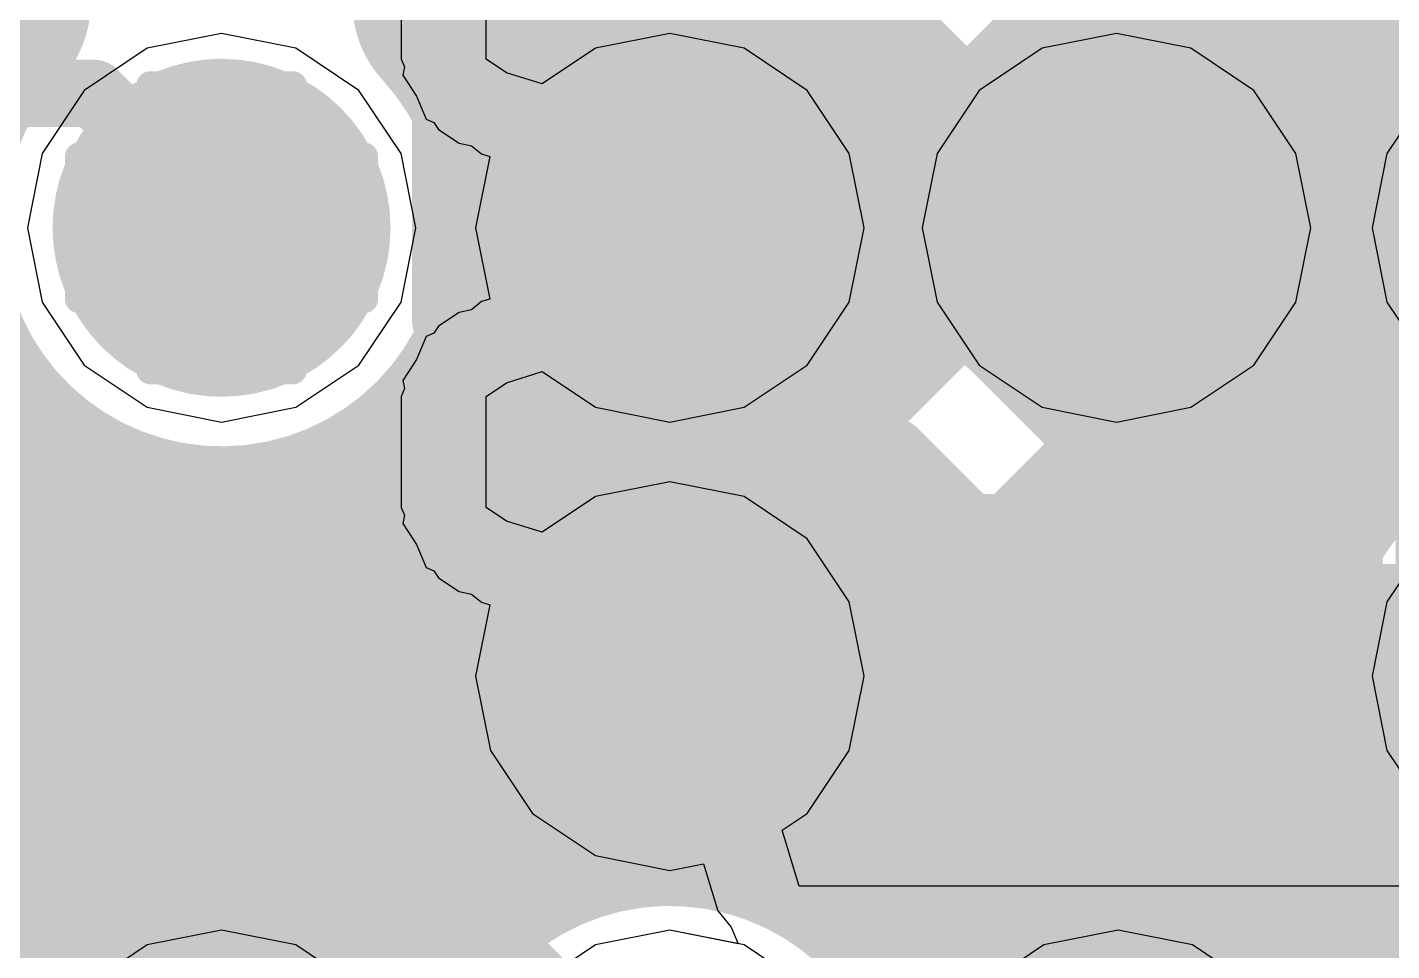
# Model space of a CAD drawing. Header units: millimetres. Extents: x 13 to 259, y -2 to 326.
# Drawn here: x 109.056 to 111.491, y 104.31 to 105.958 of the extents above; entities that cross this region are included whole.
import ezdxf

# ---------------------------------------------------------------- set-up
doc = ezdxf.new("R2010")
doc.units = ezdxf.units.MM
for name, color, linetype in [('BottomLayer', 5, 'Continuous'), ('BottomPaste', 16, 'Continuous'), ('BottomSolder', 6, 'Continuous'), ('ConnectLayer', 7, 'Continuous'), ('DrillDrawing', 1, 'Continuous'), ('Mechanical14', 56, 'Continuous'), ('Mechanical16', 56, 'Continuous'), ('MidLayer1', 16, 'Continuous'), ('MidLayer2', 76, 'Continuous'), ('MidLayer3', 90, 'Continuous'), ('MidLayer4', 156, 'Continuous'), ('MidLayer5', 130, 'Continuous'), ('MidLayer6', 216, 'Continuous'), ('MultiLayer', 9, 'Continuous'), ('TopLayer', 1, 'Continuous'), ('TopPaste', 8, 'Continuous'), ('TopSolder', 216, 'Continuous')]:
    doc.layers.add(name, color=color, linetype=linetype)

# ---------------------------------------------------------------- blocks, each defined once
blk = doc.blocks.new('CAPC0603X33N_B_9')
at = {"layer": 'BottomLayer'}
for points in [[(-0.575, -0.2), (-0.125, -0.2), (-0.575, 0.2), (-0.125, 0.2)], [(0.125, -0.2), (0.575, -0.2), (0.125, 0.2), (0.575, 0.2)]]:
    blk.add_solid(points, dxfattribs=at)
at = {"layer": 'BottomPaste'}
for points in [[(-0.575, -0.2), (-0.125, -0.2), (-0.575, 0.2), (-0.125, 0.2)], [(0.125, -0.2), (0.575, -0.2), (0.125, 0.2), (0.575, 0.2)]]:
    blk.add_solid(points, dxfattribs=at)
at = {"layer": 'BottomSolder'}
for points in [[(-0.6766, -0.3016), (-0.0234, -0.3016), (-0.6766, 0.3016), (-0.0234, 0.3016)], [(0.0234, -0.3016), (0.6766, -0.3016), (0.0234, 0.3016), (0.6766, 0.3016)]]:
    blk.add_solid(points, dxfattribs=at)
at = {"layer": 'Mechanical14', "const_width": 0.1}
for points in [[(-0.65, -0.25), (-0.65, 0.25)], [(0.65, 0.25), (-0.65, 0.25)], [(0.65, -0.25), (0.65, 0.25)], [(0.65, -0.25), (-0.65, -0.25)]]:
    blk.add_lwpolyline(points, dxfattribs=at)
at = {"layer": 'Mechanical14', "const_width": 0.05}
for points in [[(-0.675, 0.25, 1), (-0.625, 0.25, 1)], [(-0.675, 0.25, 1), (-0.625, 0.25, 1)], [(0.625, 0.25, 1), (0.675, 0.25, 1)], [(0.625, 0.25, 1), (0.675, 0.25, 1)], [(-0.675, -0.25, 1), (-0.625, -0.25, 1)], [(-0.675, -0.25, 1), (-0.625, -0.25, 1)], [(0.625, -0.25, 1), (0.675, -0.25, 1)], [(0.625, -0.25, 1), (0.675, -0.25, 1)]]:
    blk.add_lwpolyline(points, format="xyb", close=True, dxfattribs=at)
at = {"layer": 'Mechanical16', "const_width": 0.05}
for points in [[(-0.75, -0.35), (-0.75, 0.35)], [(0.75, 0.35), (-0.75, 0.35)], [(0.75, -0.35), (0.75, 0.35)], [(0, -0.3), (0, 0.3)], [(0.3, 0), (-0.3, 0)], [(0.75, -0.35), (-0.75, -0.35)]]:
    blk.add_lwpolyline(points, dxfattribs=at)
at = {"layer": 'Mechanical16', "const_width": 0.025}
for points in [[(-0.7625, 0.35, 1), (-0.7375, 0.35, 1)], [(-0.7625, 0.35, 1), (-0.7375, 0.35, 1)], [(0.7375, 0.35, 1), (0.7625, 0.35, 1)], [(0.7375, 0.35, 1), (0.7625, 0.35, 1)], [(-0.0125, 0.3, 1), (0.0125, 0.3, 1)], [(-0.3125, 0, 1), (-0.2875, 0, 1)], [(0.2875, 0, 1), (0.3125, 0, 1)], [(-0.0125, -0.3, 1), (0.0125, -0.3, 1)], [(-0.7625, -0.35, 1), (-0.7375, -0.35, 1)], [(-0.7625, -0.35, 1), (-0.7375, -0.35, 1)], [(0.7375, -0.35, 1), (0.7625, -0.35, 1)], [(0.7375, -0.35, 1), (0.7625, -0.35, 1)]]:
    blk.add_lwpolyline(points, format="xyb", close=True, dxfattribs=at)
blk = doc.blocks.new('CAPC0603X33N_B_11')
at = {"layer": 'BottomLayer'}
for points in [[(-0.575, -0.2), (-0.125, -0.2), (-0.575, 0.2), (-0.125, 0.2)], [(0.125, -0.2), (0.575, -0.2), (0.125, 0.2), (0.575, 0.2)]]:
    blk.add_solid(points, dxfattribs=at)
at = {"layer": 'BottomPaste'}
for points in [[(-0.575, -0.2), (-0.125, -0.2), (-0.575, 0.2), (-0.125, 0.2)], [(0.125, -0.2), (0.575, -0.2), (0.125, 0.2), (0.575, 0.2)]]:
    blk.add_solid(points, dxfattribs=at)
at = {"layer": 'BottomSolder'}
for points in [[(-0.6766, -0.3016), (-0.0234, -0.3016), (-0.6766, 0.3016), (-0.0234, 0.3016)], [(0.0234, -0.3016), (0.6766, -0.3016), (0.0234, 0.3016), (0.6766, 0.3016)]]:
    blk.add_solid(points, dxfattribs=at)
at = {"layer": 'Mechanical14', "const_width": 0.1}
for points in [[(-0.65, -0.25), (-0.65, 0.25)], [(0.65, 0.25), (-0.65, 0.25)], [(0.65, -0.25), (0.65, 0.25)], [(0.65, -0.25), (-0.65, -0.25)]]:
    blk.add_lwpolyline(points, dxfattribs=at)
at = {"layer": 'Mechanical14', "const_width": 0.05}
for points in [[(-0.675, 0.25, 1), (-0.625, 0.25, 1)], [(-0.675, 0.25, 1), (-0.625, 0.25, 1)], [(0.625, 0.25, 1), (0.675, 0.25, 1)], [(0.625, 0.25, 1), (0.675, 0.25, 1)], [(-0.675, -0.25, 1), (-0.625, -0.25, 1)], [(-0.675, -0.25, 1), (-0.625, -0.25, 1)], [(0.625, -0.25, 1), (0.675, -0.25, 1)], [(0.625, -0.25, 1), (0.675, -0.25, 1)]]:
    blk.add_lwpolyline(points, format="xyb", close=True, dxfattribs=at)
at = {"layer": 'Mechanical16', "const_width": 0.05}
for points in [[(-0.75, -0.35), (-0.75, 0.35)], [(0.75, 0.35), (-0.75, 0.35)], [(0.75, -0.35), (0.75, 0.35)], [(0, -0.3), (0, 0.3)], [(0.3, 0), (-0.3, 0)], [(0.75, -0.35), (-0.75, -0.35)]]:
    blk.add_lwpolyline(points, dxfattribs=at)
at = {"layer": 'Mechanical16', "const_width": 0.025}
for points in [[(-0.7625, 0.35, 1), (-0.7375, 0.35, 1)], [(-0.7625, 0.35, 1), (-0.7375, 0.35, 1)], [(0.7375, 0.35, 1), (0.7625, 0.35, 1)], [(0.7375, 0.35, 1), (0.7625, 0.35, 1)], [(-0.0125, 0.3, 1), (0.0125, 0.3, 1)], [(-0.3125, 0, 1), (-0.2875, 0, 1)], [(0.2875, 0, 1), (0.3125, 0, 1)], [(-0.0125, -0.3, 1), (0.0125, -0.3, 1)], [(-0.7625, -0.35, 1), (-0.7375, -0.35, 1)], [(-0.7625, -0.35, 1), (-0.7375, -0.35, 1)], [(0.7375, -0.35, 1), (0.7625, -0.35, 1)], [(0.7375, -0.35, 1), (0.7625, -0.35, 1)]]:
    blk.add_lwpolyline(points, format="xyb", close=True, dxfattribs=at)
blk = doc.blocks.new('BGA144C80P12X12_1000X1000X170_150')
at = {"layer": 'TopLayer', "const_width": 0.2}
for points in [[(-3.7, -2.8, 1), (-3.5, -2.8, 1)], [(-2.9, -2.8, 1), (-2.7, -2.8, 1)], [(-3.7, -3.6, 1), (-3.5, -3.6, 1)], [(-2.9, -3.6, 1), (-2.7, -3.6, 1)], [(-3.7, -4.4, 1), (-3.5, -4.4, 1)], [(-2.9, -4.4, 1), (-2.7, -4.4, 1)]]:
    blk.add_lwpolyline(points, format="xyb", close=True, dxfattribs=at)
at = {"layer": 'TopPaste', "const_width": 0.2}
for points in [[(-3.7, -2.8, 1), (-3.5, -2.8, 1)], [(-2.9, -2.8, 1), (-2.7, -2.8, 1)], [(-3.7, -3.6, 1), (-3.5, -3.6, 1)], [(-2.9, -3.6, 1), (-2.7, -3.6, 1)], [(-3.7, -4.4, 1), (-3.5, -4.4, 1)], [(-2.9, -4.4, 1), (-2.7, -4.4, 1)]]:
    blk.add_lwpolyline(points, format="xyb", close=True, dxfattribs=at)
at = {"layer": 'TopSolder', "const_width": 0.3016}
for points in [[(-3.7508, -2.8, 1), (-3.4492, -2.8, 1)], [(-2.9508, -2.8, 1), (-2.6492, -2.8, 1)], [(-3.7508, -3.6, 1), (-3.4492, -3.6, 1)], [(-2.9508, -3.6, 1), (-2.6492, -3.6, 1)], [(-3.7508, -4.4, 1), (-3.4492, -4.4, 1)], [(-2.9508, -4.4, 1), (-2.6492, -4.4, 1)]]:
    blk.add_lwpolyline(points, format="xyb", close=True, dxfattribs=at)

msp = doc.modelspace()

# ---------------------------------------------------------------- linework, layer by layer
at = {"layer": 'BottomLayer'}
for points, const_width in [([(109.2778, 105.6, 1), (109.5278, 105.6, 1)], 0.25), ([(110.0778, 105.6, 1), (110.3278, 105.6, 1)], 0.25), ([(110.875, 105.6, 1), (111.125, 105.6, 1)], 0.25), ([(110.0778, 104.8, 1), (110.3278, 104.8, 1)], 0.25), ([(110.1528, 104.8, 1), (110.2528, 104.8, 1)], 0.1), ([(110.85, 104.8, 1), (110.95, 104.8, 1)], 0.1), ([(110.85, 104.8, 1), (110.95, 104.8, 1)], 0.1), ([(110.2028, 104.75, 1), (110.3028, 104.75, 1)], 0.1), ([(110.0549, 104.702, 1), (110.1549, 104.702, 1)], 0.1), ([(110.1508, 104.702, 1), (110.2508, 104.702, 1)], 0.1), ([(110.1508, 104.702, 1), (110.2508, 104.702, 1)], 0.1), ([(110.1528, 104.7, 1), (110.2528, 104.7, 1)], 0.1), ([(110.1528, 104.7, 1), (110.2528, 104.7, 1)], 0.1), ([(110.95, 104.7, 1), (111.05, 104.7, 1)], 0.1), ([(110.95, 104.7, 1), (111.05, 104.7, 1)], 0.1), ([(110.95, 104.7, 1), (111.05, 104.7, 1)], 0.1)]:
    msp.add_lwpolyline(points, format="xyb", close=True, dxfattribs=dict(at, const_width=const_width))
at = {"layer": 'BottomLayer', "const_width": 0.2}
for points in [[(110.2028, 104.8), (110.9, 104.8)], [(110.9, 104.8), (111, 104.7)], [(110.2028, 104.7), (110.2528, 104.75)], [(110.1049, 104.702), (110.2008, 104.702)], [(110.2008, 104.702), (110.2028, 104.7)], [(111, 104.7), (111, 104.7)]]:
    msp.add_lwpolyline(points, dxfattribs=at)
at = {"layer": 'ConnectLayer'}
for p, q in [((109.7235, 106.099), (109.7235, 105.901)), ((109.875, 105.901), (109.875, 106.099)), ((109.4028, 105.9467), (109.2702, 105.9203)), ((109.4028, 105.9467), (109.2702, 105.9203)), ((109.5355, 105.9203), (109.4028, 105.9467)), ((109.5355, 105.9203), (109.4028, 105.9467)), ((110.2028, 105.9467), (110.0702, 105.9203)), ((110.3355, 105.9203), (110.2028, 105.9467)), ((111, 105.9467), (110.8674, 105.9203)), ((111.1327, 105.9203), (111, 105.9467)), ((109.2702, 105.9203), (109.1577, 105.8451)), ((109.2702, 105.9203), (109.1577, 105.8451)), ((109.648, 105.8451), (109.5355, 105.9203)), ((109.648, 105.8451), (109.5355, 105.9203)), ((110.0702, 105.9203), (109.975, 105.8567)), ((110.448, 105.8451), (110.3355, 105.9203)), ((110.8674, 105.9203), (110.7549, 105.8451)), ((111.2452, 105.8451), (111.1327, 105.9203)), ((109.7235, 105.901), (109.7293, 105.887)), ((109.7293, 105.887), (109.7263, 105.8722)), ((109.9114, 105.8764), (109.875, 105.901)), ((109.7263, 105.8722), (109.7508, 105.835)), ((109.975, 105.8567), (109.9114, 105.8764)), ((109.1577, 105.8451), (109.0826, 105.7327)), ((109.1577, 105.8451), (109.0826, 105.7327)), ((109.7231, 105.7327), (109.648, 105.8451)), ((109.7231, 105.7327), (109.648, 105.8451)), ((109.7508, 105.835), (109.7679, 105.7939)), ((110.5231, 105.7327), (110.448, 105.8451)), ((110.7549, 105.8451), (110.6798, 105.7327)), ((111.3203, 105.7327), (111.2452, 105.8451)), ((111.5577, 105.8451), (111.4826, 105.7327)), ((109.7679, 105.7939), (109.7819, 105.7881)), ((109.7819, 105.7881), (109.7902, 105.7755)), ((109.7902, 105.7755), (109.8266, 105.7509)), ((109.8266, 105.7509), (109.849, 105.7463)), ((109.849, 105.7463), (109.8666, 105.7317)), ((109.0826, 105.7327), (109.0562, 105.6)), ((109.0826, 105.7327), (109.0562, 105.6)), ((109.7495, 105.6), (109.7231, 105.7327)), ((109.7495, 105.6), (109.7231, 105.7327)), ((109.8815, 105.7271), (109.8562, 105.6)), ((109.8666, 105.7317), (109.8815, 105.7271)), ((110.5495, 105.6), (110.5231, 105.7327)), ((110.6798, 105.7327), (110.6534, 105.6)), ((111.3467, 105.6), (111.3203, 105.7327)), ((111.4826, 105.7327), (111.4562, 105.6)), ((109.0562, 105.6), (109.0826, 105.4674)), ((109.0562, 105.6), (109.0826, 105.4674)), ((109.7231, 105.4674), (109.7495, 105.6)), ((109.7231, 105.4674), (109.7495, 105.6)), ((109.8562, 105.6), (109.8815, 105.4729)), ((110.5231, 105.4674), (110.5495, 105.6)), ((110.6534, 105.6), (110.6798, 105.4674)), ((111.3203, 105.4674), (111.3467, 105.6)), ((111.4562, 105.6), (111.4826, 105.4674)), ((109.0826, 105.4674), (109.1577, 105.3549)), ((109.0826, 105.4674), (109.1577, 105.3549)), ((109.648, 105.3549), (109.7231, 105.4674)), ((109.648, 105.3549), (109.7231, 105.4674)), ((109.8666, 105.4683), (109.849, 105.4537)), ((109.8815, 105.4729), (109.8666, 105.4683)), ((110.448, 105.3549), (110.5231, 105.4674)), ((110.6798, 105.4674), (110.7549, 105.3549)), ((111.2452, 105.3549), (111.3203, 105.4674)), ((111.4826, 105.4674), (111.5577, 105.3549)), ((109.8266, 105.4491), (109.7902, 105.4246)), ((109.849, 105.4537), (109.8266, 105.4491)), ((109.7902, 105.4246), (109.7819, 105.4119)), ((109.7679, 105.4062), (109.7508, 105.365)), ((109.7819, 105.4119), (109.7679, 105.4062)), ((109.1577, 105.3549), (109.2702, 105.2797)), ((109.1577, 105.3549), (109.2702, 105.2797)), ((109.5355, 105.2797), (109.648, 105.3549)), ((109.5355, 105.2797), (109.648, 105.3549)), ((109.7508, 105.365), (109.7263, 105.3278)), ((110.3355, 105.2797), (110.448, 105.3549)), ((110.7549, 105.3549), (110.8674, 105.2797)), ((111.1327, 105.2797), (111.2452, 105.3549)), ((109.7263, 105.3278), (109.7293, 105.313)), ((109.875, 105.299), (109.9114, 105.3236)), ((109.9114, 105.3236), (109.975, 105.3433)), ((109.975, 105.3433), (110.0702, 105.2797)), ((109.7293, 105.313), (109.7235, 105.299)), ((109.7235, 105.299), (109.7235, 105.101)), ((109.875, 105.101), (109.875, 105.299)), ((109.2702, 105.2797), (109.4028, 105.2534)), ((109.2702, 105.2797), (109.4028, 105.2534)), ((109.4028, 105.2534), (109.5355, 105.2797)), ((109.4028, 105.2534), (109.5355, 105.2797)), ((110.0702, 105.2797), (110.2028, 105.2534)), ((110.2028, 105.2534), (110.3355, 105.2797)), ((110.8674, 105.2797), (111, 105.2534)), ((111, 105.2534), (111.1327, 105.2797)), ((110.2028, 105.1467), (110.0702, 105.1203)), ((110.3355, 105.1203), (110.2028, 105.1467)), ((109.7235, 105.101), (109.7293, 105.087)), ((109.9114, 105.0764), (109.875, 105.101)), ((110.0702, 105.1203), (109.975, 105.0567)), ((110.448, 105.0451), (110.3355, 105.1203)), ((109.7293, 105.087), (109.7263, 105.0722)), ((109.975, 105.0567), (109.9114, 105.0764)), ((109.7263, 105.0722), (109.7508, 105.035)), ((109.7508, 105.035), (109.7679, 104.9939)), ((110.5231, 104.9327), (110.448, 105.0451)), ((111.5577, 105.0451), (111.4826, 104.9327)), ((109.7679, 104.9939), (109.7819, 104.9881)), ((109.7819, 104.9881), (109.7902, 104.9755)), ((109.7902, 104.9755), (109.8266, 104.9509)), ((109.8266, 104.9509), (109.849, 104.9463)), ((109.849, 104.9463), (109.8666, 104.9317)), ((109.8666, 104.9317), (109.8815, 104.9271)), ((110.5495, 104.8), (110.5231, 104.9327)), ((111.4826, 104.9327), (111.4562, 104.8)), ((109.8815, 104.9271), (109.8562, 104.8)), ((109.8562, 104.8), (109.8826, 104.6673)), ((110.5231, 104.6673), (110.5495, 104.8)), ((111.4562, 104.8), (111.4826, 104.6673)), ((109.8826, 104.6673), (109.9577, 104.5549)), ((110.448, 104.5549), (110.5231, 104.6673)), ((111.4826, 104.6673), (111.5577, 104.5549)), ((109.9577, 104.5549), (110.0702, 104.4797)), ((110.4033, 104.525), (110.448, 104.5549)), ((110.4336, 104.425), (110.4033, 104.525)), ((110.0702, 104.4797), (110.2028, 104.4534)), ((110.2028, 104.4534), (110.263, 104.4653)), ((110.263, 104.4653), (110.2886, 104.381)), ((112.15, 104.425), (110.4336, 104.425)), ((110.2886, 104.381), (110.3122, 104.3523)), ((109.4028, 104.3467), (109.2702, 104.3203)), ((109.5355, 104.3203), (109.4028, 104.3467)), ((110.2028, 104.3467), (110.0702, 104.3203)), ((110.2028, 104.3467), (110.0702, 104.3203)), ((110.3355, 104.3203), (110.2028, 104.3467)), ((110.3245, 104.3225), (110.2028, 104.3467)), ((110.3122, 104.3523), (110.3245, 104.3225)), ((111.0028, 104.3467), (110.8702, 104.3203)), ((111.1355, 104.3203), (111.0028, 104.3467)), ((109.2702, 104.3203), (109.1577, 104.2451)), ((109.648, 104.2451), (109.5355, 104.3203)), ((110.0702, 104.3203), (109.9577, 104.2451)), ((110.0702, 104.3203), (109.9577, 104.2451)), ((110.448, 104.2451), (110.3355, 104.3203)), ((110.8702, 104.3203), (110.7577, 104.2451)), ((111.248, 104.2451), (111.1355, 104.3203))]:
    msp.add_line(p, q, dxfattribs=at)
at = {"layer": 'ConnectLayer', "const_width": 0.4}
for points in [[(109.9773, 105.7346), (112.4101, 108.1675)], [(109.9773, 105.7346), (112.4101, 108.1675)], [(105.7415, 107.2387), (109.2195, 103.7608)], [(105.7415, 107.2387), (109.2195, 103.7608)], [(105.7415, 107.2387), (109.2195, 103.7608)], [(106.6913, 107.1375), (109.6429, 104.1859)], [(106.6913, 107.1375), (109.6429, 104.1859)], [(111.0028, 105.4343), (111.0028, 106.7964)], [(110.2028, 105.9602), (111.0028, 106.7602)], [(110.5272, 106.6957), (111.8337, 105.3892)], [(110.5272, 106.6957), (111.8337, 105.3892)], [(110.2028, 105.6), (110.2028, 106.4)], [(109.9926, 106.3818), (111.2874, 105.087)], [(109.9926, 106.3818), (111.2874, 105.087)], [(108.9753, 103.8841), (111.26, 106.1688)], [(108.9753, 103.8841), (111.26, 106.1688)], [(110.2028, 106.1715), (111.0088, 105.3656)], [(110.6831, 105.5919), (111.0028, 105.9117)], [(110.4672, 104.5275), (111.7519, 105.8122)], [(110.4672, 104.5275), (111.7519, 105.8122)], [(110.2028, 105.6), (110.6028, 105.6)], [(109.9894, 105.5364), (110.9393, 104.5866)], [(109.9894, 105.5364), (110.9393, 104.5866)], [(110.8862, 105.4824), (110.9995, 105.369)], [(111.1205, 105.151), (111.2372, 105.0343)], [(111.1152, 105.1255), (111.2064, 105.0343)], [(108.5566, 105.0594), (109.6129, 104.0031)], [(109.6242, 105.0531), (110.0969, 104.5804)], [(109.6242, 105.0531), (110.0969, 104.5804)], [(108.2839, 104.0413), (109.2682, 105.0256)], [(108.2839, 104.0413), (109.2682, 105.0256)], [(109.9865, 104.8032), (110.1997, 104.59)], [(110.0372, 104.8), (110.3497, 104.8)], [(108.2839, 104.0413), (108.9293, 104.6867)], [(110.4349, 104.6745), (110.6423, 104.4671)], [(110.4672, 104.5275), (110.5245, 104.5848)], [(108.9753, 103.8841), (109.3536, 104.2624)]]:
    msp.add_lwpolyline(points, dxfattribs=at)
for points in [[(108.9691, 106, -1.464365), (109.9928, 106.4)], [(108.9691, 106, -1.464365), (109.9928, 106.4)], [(112.2028, 105.9663, -2.282667), (112.2028, 106.8337)], [(112.2028, 105.9663, -2.282667), (112.2028, 106.8337)], [(109.9928, 106.4, -0.188432), (109.8365, 106)], [(109.9928, 106.4, -0.188432), (109.8365, 106)], [(109.9928, 105.6, -1.464365), (108.9691, 106)], [(109.9928, 105.6, -1.464365), (108.9691, 106)], [(109.8365, 106, -0.188432), (109.9928, 105.6)], [(109.8365, 106, -0.188432), (109.9928, 105.6)], [(110.6028, 105.6, -0.199374), (110.8862, 105.4824)], [(110.6028, 105.6, -0.198912), (110.8857, 105.4829)], [(111.0102, 105.358, -0.04806), (111.0028, 105.4343)], [(111.0102, 105.358, -0.04806), (111.0028, 105.4343)], [(111.2843, 104.5185, -1.285638), (112.3928, 104.8)], [(111.2843, 104.5185, -1.285638), (112.3928, 104.8)], [(110.4344, 104.675, -0.095227), (110.3497, 104.8)], [(110.4349, 104.6745, -0.095675), (110.3497, 104.8)], [(109.6843, 103.7185, -0.847905), (110.6028, 104.4337)], [(109.6843, 103.7185, -0.847905), (110.6028, 104.4337)], [(110.1997, 104.59, -0.18979), (110.6028, 104.4337)], [(110.6028, 104.4337, -0.320962), (111.2843, 104.5185)], [(110.6028, 104.4337, -0.320962), (111.2843, 104.5185)], [(111.3691, 104.4, -0.062001), (111.2843, 104.5185)], [(111.2843, 104.5185, -0.062001), (111.4028, 104.4337)], [(111.2843, 104.5185, -0.062001), (111.4028, 104.4337)], [(111.3691, 104.4, -0.062001), (111.2843, 104.5185)]]:
    msp.add_lwpolyline(points, format="xyb", dxfattribs=at)
at = {"layer": 'ConnectLayer', "const_width": 0.2}
for points in [[(108.8691, 106, 1), (109.0691, 106, 1)], [(108.8691, 106, 1), (109.0691, 106, 1)], [(108.8691, 106, 1), (109.0691, 106, 1)], [(108.8691, 106, 1), (109.0691, 106, 1)], [(109.7365, 106, 1), (109.9365, 106, 1)], [(109.7365, 106, 1), (109.9365, 106, 1)], [(109.7365, 106, 1), (109.9365, 106, 1)], [(109.7365, 106, 1), (109.9365, 106, 1)], [(110.1028, 105.9602, 1), (110.3028, 105.9602, 1)], [(110.9028, 105.9117, 1), (111.1028, 105.9117, 1)], [(109.8773, 105.7346, 1), (110.0773, 105.7346, 1)], [(109.8773, 105.7346, 1), (110.0773, 105.7346, 1)], [(109.8928, 105.6, 1), (110.0928, 105.6, 1)], [(109.8928, 105.6, 1), (110.0928, 105.6, 1)], [(109.8928, 105.6, 1), (110.0928, 105.6, 1)], [(109.8928, 105.6, 1), (110.0928, 105.6, 1)], [(110.1028, 105.6, 1), (110.3028, 105.6, 1)], [(110.1028, 105.6, 1), (110.3028, 105.6, 1)], [(110.5028, 105.6, 1), (110.7028, 105.6, 1)], [(110.5028, 105.6, 1), (110.7028, 105.6, 1)], [(110.5028, 105.6, 1), (110.7028, 105.6, 1)], [(110.5831, 105.5919, 1), (110.7831, 105.5919, 1)], [(109.8894, 105.5364, 1), (110.0894, 105.5364, 1)], [(109.8894, 105.5364, 1), (110.0894, 105.5364, 1)], [(110.7857, 105.4829, 1), (110.9857, 105.4829, 1)], [(110.7862, 105.4824, 1), (110.9862, 105.4824, 1)], [(110.7862, 105.4824, 1), (110.9862, 105.4824, 1)], [(110.9028, 105.4343, 1), (111.1028, 105.4343, 1)], [(110.9028, 105.4343, 1), (111.1028, 105.4343, 1)], [(110.9028, 105.4343, 1), (111.1028, 105.4343, 1)], [(110.8995, 105.369, 1), (111.0995, 105.369, 1)], [(110.9088, 105.3656, 1), (111.1088, 105.3656, 1)], [(110.9102, 105.358, 1), (111.1102, 105.358, 1)], [(110.9102, 105.358, 1), (111.1102, 105.358, 1)], [(111.0205, 105.151, 1), (111.2205, 105.151, 1)], [(111.0152, 105.1255, 1), (111.2152, 105.1255, 1)], [(111.1874, 105.087, 1), (111.3874, 105.087, 1)], [(111.1874, 105.087, 1), (111.3874, 105.087, 1)], [(109.5242, 105.0531, 1), (109.7242, 105.0531, 1)], [(109.5242, 105.0531, 1), (109.7242, 105.0531, 1)], [(109.1682, 105.0256, 1), (109.3682, 105.0256, 1)], [(109.1682, 105.0256, 1), (109.3682, 105.0256, 1)], [(111.1064, 105.0343, 1), (111.3064, 105.0343, 1)], [(111.1372, 105.0343, 1), (111.3372, 105.0343, 1)], [(109.8865, 104.8032, 1), (110.0865, 104.8032, 1)], [(109.9372, 104.8, 1), (110.1372, 104.8, 1)], [(110.2497, 104.8, 1), (110.4497, 104.8, 1)], [(110.2497, 104.8, 1), (110.4497, 104.8, 1)], [(110.2497, 104.8, 1), (110.4497, 104.8, 1)], [(108.8293, 104.6867, 1), (109.0293, 104.6867, 1)], [(110.3344, 104.675, 1), (110.5344, 104.675, 1)], [(110.3349, 104.6745, 1), (110.5349, 104.6745, 1)], [(110.3349, 104.6745, 1), (110.5349, 104.6745, 1)], [(110.0997, 104.59, 1), (110.2997, 104.59, 1)], [(110.0997, 104.59, 1), (110.2997, 104.59, 1)], [(110.4245, 104.5848, 1), (110.6245, 104.5848, 1)], [(110.8393, 104.5866, 1), (111.0393, 104.5866, 1)], [(110.8393, 104.5866, 1), (111.0393, 104.5866, 1)], [(109.9969, 104.5804, 1), (110.1969, 104.5804, 1)], [(109.9969, 104.5804, 1), (110.1969, 104.5804, 1)], [(110.3672, 104.5275, 1), (110.5672, 104.5275, 1)], [(110.3672, 104.5275, 1), (110.5672, 104.5275, 1)], [(110.3672, 104.5275, 1), (110.5672, 104.5275, 1)], [(111.1843, 104.5185, 1), (111.3843, 104.5185, 1)], [(111.1843, 104.5185, 1), (111.3843, 104.5185, 1)], [(111.1843, 104.5185, 1), (111.3843, 104.5185, 1)], [(111.1843, 104.5185, 1), (111.3843, 104.5185, 1)], [(111.1843, 104.5185, 1), (111.3843, 104.5185, 1)], [(111.1843, 104.5185, 1), (111.3843, 104.5185, 1)], [(111.1843, 104.5185, 1), (111.3843, 104.5185, 1)], [(111.1843, 104.5185, 1), (111.3843, 104.5185, 1)], [(110.5423, 104.4671, 1), (110.7423, 104.4671, 1)], [(110.5028, 104.4337, 1), (110.7028, 104.4337, 1)], [(110.5028, 104.4337, 1), (110.7028, 104.4337, 1)], [(110.5028, 104.4337, 1), (110.7028, 104.4337, 1)], [(110.5028, 104.4337, 1), (110.7028, 104.4337, 1)], [(110.5028, 104.4337, 1), (110.7028, 104.4337, 1)], [(111.3028, 104.4337, 1), (111.5028, 104.4337, 1)], [(111.3028, 104.4337, 1), (111.5028, 104.4337, 1)], [(111.2691, 104.4, 1), (111.4691, 104.4, 1)], [(111.2691, 104.4, 1), (111.4691, 104.4, 1)], [(109.2536, 104.2624, 1), (109.4536, 104.2624, 1)], [(109.5429, 104.1859, 1), (109.7429, 104.1859, 1)], [(109.5429, 104.1859, 1), (109.7429, 104.1859, 1)]]:
    msp.add_lwpolyline(points, format="xyb", close=True, dxfattribs=at)
at = {"layer": 'DrillDrawing', "const_width": 0.0508}
for points in [[(109.2758, 105.727), (109.2758, 105.854)], [(109.2758, 105.854), (109.5298, 105.854)], [(109.5298, 105.727), (109.5298, 105.854)], [(110.0758, 105.727), (110.0758, 105.854)], [(110.0758, 105.854), (110.3298, 105.854)], [(110.3298, 105.727), (110.3298, 105.854)], [(110.873, 105.727), (110.873, 105.854)], [(110.873, 105.854), (111.127, 105.854)], [(111.127, 105.727), (111.127, 105.854)], [(109.1488, 105.473), (109.1488, 105.727)], [(109.1488, 105.727), (109.2758, 105.727)], [(109.5298, 105.727), (109.6568, 105.727)], [(109.6568, 105.473), (109.6568, 105.727)], [(109.9488, 105.473), (109.9488, 105.727)], [(109.9488, 105.727), (110.0758, 105.727)], [(110.3298, 105.727), (110.4568, 105.727)], [(110.4568, 105.473), (110.4568, 105.727)], [(110.746, 105.473), (110.746, 105.727)], [(110.746, 105.727), (110.873, 105.727)], [(111.127, 105.727), (111.254, 105.727)], [(111.254, 105.473), (111.254, 105.727)], [(109.1488, 105.473), (109.2758, 105.473)], [(109.2758, 105.346), (109.2758, 105.473)], [(109.5298, 105.473), (109.6568, 105.473)], [(109.5298, 105.346), (109.5298, 105.473)], [(109.9488, 105.473), (110.0758, 105.473)], [(110.0758, 105.346), (110.0758, 105.473)], [(110.3298, 105.473), (110.4568, 105.473)], [(110.3298, 105.346), (110.3298, 105.473)], [(110.746, 105.473), (110.873, 105.473)], [(110.873, 105.346), (110.873, 105.473)], [(111.127, 105.473), (111.254, 105.473)], [(111.127, 105.346), (111.127, 105.473)], [(109.2758, 105.346), (109.5298, 105.346)], [(110.0758, 105.346), (110.3298, 105.346)], [(110.873, 105.346), (111.127, 105.346)], [(110.0758, 104.927), (110.0758, 105.054)], [(110.0758, 105.054), (110.3298, 105.054)], [(110.3298, 104.927), (110.3298, 105.054)], [(109.9488, 104.673), (109.9488, 104.927)], [(109.9488, 104.927), (110.0758, 104.927)], [(110.3298, 104.927), (110.4568, 104.927)], [(110.4568, 104.673), (110.4568, 104.927)], [(109.9488, 104.673), (110.0758, 104.673)], [(110.0758, 104.546), (110.0758, 104.673)], [(110.3298, 104.673), (110.4568, 104.673)], [(110.3298, 104.546), (110.3298, 104.673)], [(110.0758, 104.546), (110.3298, 104.546)]]:
    msp.add_lwpolyline(points, dxfattribs=at)
at = {"layer": 'DrillDrawing', "const_width": 0.0254}
for points in [[(109.2631, 105.854, 1), (109.2885, 105.854, 1)], [(109.2631, 105.854, 1), (109.2885, 105.854, 1)], [(109.5171, 105.854, 1), (109.5425, 105.854, 1)], [(109.5171, 105.854, 1), (109.5425, 105.854, 1)], [(110.0631, 105.854, 1), (110.0885, 105.854, 1)], [(110.0631, 105.854, 1), (110.0885, 105.854, 1)], [(110.3171, 105.854, 1), (110.3425, 105.854, 1)], [(110.3171, 105.854, 1), (110.3425, 105.854, 1)], [(110.8603, 105.854, 1), (110.8857, 105.854, 1)], [(110.8603, 105.854, 1), (110.8857, 105.854, 1)], [(111.1143, 105.854, 1), (111.1397, 105.854, 1)], [(111.1143, 105.854, 1), (111.1397, 105.854, 1)], [(109.1361, 105.727, 1), (109.1615, 105.727, 1)], [(109.1361, 105.727, 1), (109.1615, 105.727, 1)], [(109.2631, 105.727, 1), (109.2885, 105.727, 1)], [(109.2631, 105.727, 1), (109.2885, 105.727, 1)], [(109.5171, 105.727, 1), (109.5425, 105.727, 1)], [(109.5171, 105.727, 1), (109.5425, 105.727, 1)], [(109.6441, 105.727, 1), (109.6695, 105.727, 1)], [(109.6441, 105.727, 1), (109.6695, 105.727, 1)], [(109.9361, 105.727, 1), (109.9615, 105.727, 1)], [(109.9361, 105.727, 1), (109.9615, 105.727, 1)], [(110.0631, 105.727, 1), (110.0885, 105.727, 1)], [(110.0631, 105.727, 1), (110.0885, 105.727, 1)], [(110.3171, 105.727, 1), (110.3425, 105.727, 1)], [(110.3171, 105.727, 1), (110.3425, 105.727, 1)], [(110.4441, 105.727, 1), (110.4695, 105.727, 1)], [(110.4441, 105.727, 1), (110.4695, 105.727, 1)], [(110.7333, 105.727, 1), (110.7587, 105.727, 1)], [(110.7333, 105.727, 1), (110.7587, 105.727, 1)], [(110.8603, 105.727, 1), (110.8857, 105.727, 1)], [(110.8603, 105.727, 1), (110.8857, 105.727, 1)], [(111.1143, 105.727, 1), (111.1397, 105.727, 1)], [(111.1143, 105.727, 1), (111.1397, 105.727, 1)], [(111.2413, 105.727, 1), (111.2667, 105.727, 1)], [(111.2413, 105.727, 1), (111.2667, 105.727, 1)], [(109.1361, 105.473, 1), (109.1615, 105.473, 1)], [(109.1361, 105.473, 1), (109.1615, 105.473, 1)], [(109.2631, 105.473, 1), (109.2885, 105.473, 1)], [(109.2631, 105.473, 1), (109.2885, 105.473, 1)], [(109.5171, 105.473, 1), (109.5425, 105.473, 1)], [(109.5171, 105.473, 1), (109.5425, 105.473, 1)], [(109.6441, 105.473, 1), (109.6695, 105.473, 1)], [(109.6441, 105.473, 1), (109.6695, 105.473, 1)], [(109.9361, 105.473, 1), (109.9615, 105.473, 1)], [(109.9361, 105.473, 1), (109.9615, 105.473, 1)], [(110.0631, 105.473, 1), (110.0885, 105.473, 1)], [(110.0631, 105.473, 1), (110.0885, 105.473, 1)], [(110.3171, 105.473, 1), (110.3425, 105.473, 1)], [(110.3171, 105.473, 1), (110.3425, 105.473, 1)], [(110.4441, 105.473, 1), (110.4695, 105.473, 1)], [(110.4441, 105.473, 1), (110.4695, 105.473, 1)], [(110.7333, 105.473, 1), (110.7587, 105.473, 1)], [(110.7333, 105.473, 1), (110.7587, 105.473, 1)], [(110.8603, 105.473, 1), (110.8857, 105.473, 1)], [(110.8603, 105.473, 1), (110.8857, 105.473, 1)], [(111.1143, 105.473, 1), (111.1397, 105.473, 1)], [(111.1143, 105.473, 1), (111.1397, 105.473, 1)], [(111.2413, 105.473, 1), (111.2667, 105.473, 1)], [(111.2413, 105.473, 1), (111.2667, 105.473, 1)], [(109.2631, 105.346, 1), (109.2885, 105.346, 1)], [(109.2631, 105.346, 1), (109.2885, 105.346, 1)], [(109.5171, 105.346, 1), (109.5425, 105.346, 1)], [(109.5171, 105.346, 1), (109.5425, 105.346, 1)], [(110.0631, 105.346, 1), (110.0885, 105.346, 1)], [(110.0631, 105.346, 1), (110.0885, 105.346, 1)], [(110.3171, 105.346, 1), (110.3425, 105.346, 1)], [(110.3171, 105.346, 1), (110.3425, 105.346, 1)], [(110.8603, 105.346, 1), (110.8857, 105.346, 1)], [(110.8603, 105.346, 1), (110.8857, 105.346, 1)], [(111.1143, 105.346, 1), (111.1397, 105.346, 1)], [(111.1143, 105.346, 1), (111.1397, 105.346, 1)], [(110.0631, 105.054, 1), (110.0885, 105.054, 1)], [(110.0631, 105.054, 1), (110.0885, 105.054, 1)], [(110.3171, 105.054, 1), (110.3425, 105.054, 1)], [(110.3171, 105.054, 1), (110.3425, 105.054, 1)], [(109.9361, 104.927, 1), (109.9615, 104.927, 1)], [(109.9361, 104.927, 1), (109.9615, 104.927, 1)], [(110.0631, 104.927, 1), (110.0885, 104.927, 1)], [(110.0631, 104.927, 1), (110.0885, 104.927, 1)], [(110.3171, 104.927, 1), (110.3425, 104.927, 1)], [(110.3171, 104.927, 1), (110.3425, 104.927, 1)], [(110.4441, 104.927, 1), (110.4695, 104.927, 1)], [(110.4441, 104.927, 1), (110.4695, 104.927, 1)], [(109.9361, 104.673, 1), (109.9615, 104.673, 1)], [(109.9361, 104.673, 1), (109.9615, 104.673, 1)], [(110.0631, 104.673, 1), (110.0885, 104.673, 1)], [(110.0631, 104.673, 1), (110.0885, 104.673, 1)], [(110.3171, 104.673, 1), (110.3425, 104.673, 1)], [(110.3171, 104.673, 1), (110.3425, 104.673, 1)], [(110.4441, 104.673, 1), (110.4695, 104.673, 1)], [(110.4441, 104.673, 1), (110.4695, 104.673, 1)], [(110.0631, 104.546, 1), (110.0885, 104.546, 1)], [(110.0631, 104.546, 1), (110.0885, 104.546, 1)], [(110.3171, 104.546, 1), (110.3425, 104.546, 1)], [(110.3171, 104.546, 1), (110.3425, 104.546, 1)]]:
    msp.add_lwpolyline(points, format="xyb", close=True, dxfattribs=at)
at = {"layer": 'MidLayer1', "const_width": 0.2}
for points in [[(109.3028, 105.6, 1), (109.5028, 105.6, 1)], [(110.1028, 105.6, 1), (110.3028, 105.6, 1)], [(110.9, 105.6, 1), (111.1, 105.6, 1)], [(110.1028, 104.8, 1), (110.3028, 104.8, 1)]]:
    msp.add_lwpolyline(points, format="xyb", close=True, dxfattribs=at)
at = {"layer": 'MidLayer2', "const_width": 0.2}
for points in [[(109.3028, 105.6, 1), (109.5028, 105.6, 1)], [(110.1028, 105.6, 1), (110.3028, 105.6, 1)], [(110.9, 105.6, 1), (111.1, 105.6, 1)], [(110.1028, 104.8, 1), (110.3028, 104.8, 1)]]:
    msp.add_lwpolyline(points, format="xyb", close=True, dxfattribs=at)
at = {"layer": 'MidLayer3'}
for points, const_width in [([(111.4028, 105.4343), (111.4028, 107.0802)], 0.12), ([(109.8028, 105.4343), (109.8028, 106.5657)], 0.12), ([(109.8028, 105.4343), (110.0372, 105.2)], 0.12), ([(111.4028, 105.4343), (111.6372, 105.2)], 0.12), ([(108.85, 105.3528), (110.2028, 104)], 0.15), ([(110.0372, 105.2), (110.6028, 105.2)], 0.12), ([(110.6028, 105.2), (110.7172, 105.0857)], 0.12), ([(110.7172, 104.9579), (110.7172, 105.0857)], 0.12), ([(110.7172, 104.9579), (111.0407, 104.6343)], 0.12), ([(111.0407, 104.6343), (111.4028, 104.6343)], 0.12), ([(111.4028, 104.6343), (111.6372, 104.4)], 0.12)]:
    msp.add_lwpolyline(points, dxfattribs=dict(at, const_width=const_width))
for points, const_width in [([(109.3028, 105.6, 1), (109.5028, 105.6, 1)], 0.2), ([(110.1028, 105.6, 1), (110.3028, 105.6, 1)], 0.2), ([(110.9, 105.6, 1), (111.1, 105.6, 1)], 0.2), ([(109.7728, 105.4343, 1), (109.8328, 105.4343, 1)], 0.06), ([(109.7728, 105.4343, 1), (109.8328, 105.4343, 1)], 0.06), ([(111.3728, 105.4343, 1), (111.4328, 105.4343, 1)], 0.06), ([(111.3728, 105.4343, 1), (111.4328, 105.4343, 1)], 0.06), ([(110.0072, 105.2, 1), (110.0672, 105.2, 1)], 0.06), ([(110.0072, 105.2, 1), (110.0672, 105.2, 1)], 0.06), ([(110.5728, 105.2, 1), (110.6328, 105.2, 1)], 0.06), ([(110.5728, 105.2, 1), (110.6328, 105.2, 1)], 0.06), ([(110.6872, 105.0857, 1), (110.7472, 105.0857, 1)], 0.06), ([(110.6872, 105.0857, 1), (110.7472, 105.0857, 1)], 0.06), ([(110.6872, 104.9579, 1), (110.7472, 104.9579, 1)], 0.06), ([(110.6872, 104.9579, 1), (110.7472, 104.9579, 1)], 0.06), ([(110.1028, 104.8, 1), (110.3028, 104.8, 1)], 0.2), ([(111.0107, 104.6343, 1), (111.0707, 104.6343, 1)], 0.06), ([(111.0107, 104.6343, 1), (111.0707, 104.6343, 1)], 0.06), ([(111.3728, 104.6343, 1), (111.4328, 104.6343, 1)], 0.06), ([(111.3728, 104.6343, 1), (111.4328, 104.6343, 1)], 0.06)]:
    msp.add_lwpolyline(points, format="xyb", close=True, dxfattribs=dict(at, const_width=const_width))
at = {"layer": 'MidLayer4', "const_width": 0.12}
for points in [[(109.8028, 105.4343), (109.8028, 106.5657)], [(111.4, 105.7629), (111.6372, 106)], [(108.9425, 105.84), (109.1745, 105.84)], [(109.1745, 105.84), (109.4028, 105.6116)], [(111.4, 105.4343), (111.4, 105.7629)], [(109.4028, 105.6), (109.4028, 105.6116)], [(109.8028, 105.4343), (110.0372, 105.2)], [(111.4, 105.4343), (111.4028, 105.4315)], [(111.4028, 103.8343), (111.4028, 105.4315)], [(110.3685, 105.2), (110.4331, 105.2646)], [(110.4331, 105.2646), (110.5326, 105.2646)], [(110.5326, 105.2646), (110.6028, 105.1943)], [(110.0372, 105.2), (110.3685, 105.2)], [(110.6028, 103.0343), (110.6028, 105.1943)]]:
    msp.add_lwpolyline(points, dxfattribs=at)
at = {"layer": 'MidLayer4'}
for points, const_width in [([(109.1445, 105.84, 1), (109.2045, 105.84, 1)], 0.06), ([(109.1445, 105.84, 1), (109.2045, 105.84, 1)], 0.06), ([(111.37, 105.7629, 1), (111.43, 105.7629, 1)], 0.06), ([(111.37, 105.7629, 1), (111.43, 105.7629, 1)], 0.06), ([(109.3028, 105.6, 1), (109.5028, 105.6, 1)], 0.2), ([(110.1028, 105.6, 1), (110.3028, 105.6, 1)], 0.2), ([(110.9, 105.6, 1), (111.1, 105.6, 1)], 0.2), ([(109.3728, 105.6116, 1), (109.4328, 105.6116, 1)], 0.06), ([(109.3728, 105.6116, 1), (109.4328, 105.6116, 1)], 0.06), ([(109.3728, 105.6, 1), (109.4328, 105.6, 1)], 0.06), ([(109.7728, 105.4343, 1), (109.8328, 105.4343, 1)], 0.06), ([(109.7728, 105.4343, 1), (109.8328, 105.4343, 1)], 0.06), ([(111.37, 105.4343, 1), (111.43, 105.4343, 1)], 0.06), ([(111.37, 105.4343, 1), (111.43, 105.4343, 1)], 0.06), ([(111.3728, 105.4315, 1), (111.4328, 105.4315, 1)], 0.06), ([(111.3728, 105.4315, 1), (111.4328, 105.4315, 1)], 0.06), ([(110.4031, 105.2646, 1), (110.4631, 105.2646, 1)], 0.06), ([(110.4031, 105.2646, 1), (110.4631, 105.2646, 1)], 0.06), ([(110.5026, 105.2646, 1), (110.5626, 105.2646, 1)], 0.06), ([(110.5026, 105.2646, 1), (110.5626, 105.2646, 1)], 0.06), ([(110.0072, 105.2, 1), (110.0672, 105.2, 1)], 0.06), ([(110.0072, 105.2, 1), (110.0672, 105.2, 1)], 0.06), ([(110.3385, 105.2, 1), (110.3985, 105.2, 1)], 0.06), ([(110.3385, 105.2, 1), (110.3985, 105.2, 1)], 0.06), ([(110.5728, 105.1943, 1), (110.6328, 105.1943, 1)], 0.06), ([(110.5728, 105.1943, 1), (110.6328, 105.1943, 1)], 0.06), ([(110.1028, 104.8, 1), (110.3028, 104.8, 1)], 0.2)]:
    msp.add_lwpolyline(points, format="xyb", close=True, dxfattribs=dict(at, const_width=const_width))
at = {"layer": 'MidLayer5', "const_width": 0.2}
for points in [[(109.3028, 105.6, 1), (109.5028, 105.6, 1)], [(110.1028, 105.6, 1), (110.3028, 105.6, 1)], [(110.9, 105.6, 1), (111.1, 105.6, 1)], [(110.1028, 104.8, 1), (110.3028, 104.8, 1)]]:
    msp.add_lwpolyline(points, format="xyb", close=True, dxfattribs=at)
at = {"layer": 'MidLayer6', "const_width": 0.2}
for points in [[(109.3028, 105.6, 1), (109.5028, 105.6, 1)], [(110.1028, 105.6, 1), (110.3028, 105.6, 1)], [(110.9, 105.6, 1), (111.1, 105.6, 1)], [(110.1028, 104.8, 1), (110.3028, 104.8, 1)]]:
    msp.add_lwpolyline(points, format="xyb", close=True, dxfattribs=at)
at = {"layer": 'MultiLayer', "const_width": 0.25}
for points in [[(109.2778, 105.6, 1), (109.5278, 105.6, 1)], [(110.0778, 105.6, 1), (110.3278, 105.6, 1)], [(110.875, 105.6, 1), (111.125, 105.6, 1)], [(110.0778, 104.8, 1), (110.3278, 104.8, 1)]]:
    msp.add_lwpolyline(points, format="xyb", close=True, dxfattribs=at)
at = {"layer": 'TopLayer'}
for points, const_width in [([(109.2778, 105.6, 1), (109.5278, 105.6, 1)], 0.25), ([(110.0778, 105.6, 1), (110.3278, 105.6, 1)], 0.25), ([(110.875, 105.6, 1), (111.125, 105.6, 1)], 0.25), ([(110.0778, 104.8, 1), (110.3278, 104.8, 1)], 0.25), ([(110.9028, 104.8, 1), (111.1028, 104.8, 1)], 0.2)]:
    msp.add_lwpolyline(points, format="xyb", close=True, dxfattribs=dict(at, const_width=const_width))
at = {"layer": 'TopLayer', "const_width": 0.4}
msp.add_lwpolyline([(111.0028, 104.8), (111.8028, 104.8)], dxfattribs=at)

# ---------------------------------------------------------------- block references
at = {"rotation": 270}
for name, p in [('BGA144C80P12X12_1000X1000X170_150', (113.8028, 102)), ('CAPC0603X33N_B_11', (111.8, 105.2)), ('CAPC0603X33N_B_9', (111, 104.35))]:
    msp.add_blockref(name, p, dxfattribs=at)

doc.saveas('drawing.dxf')
